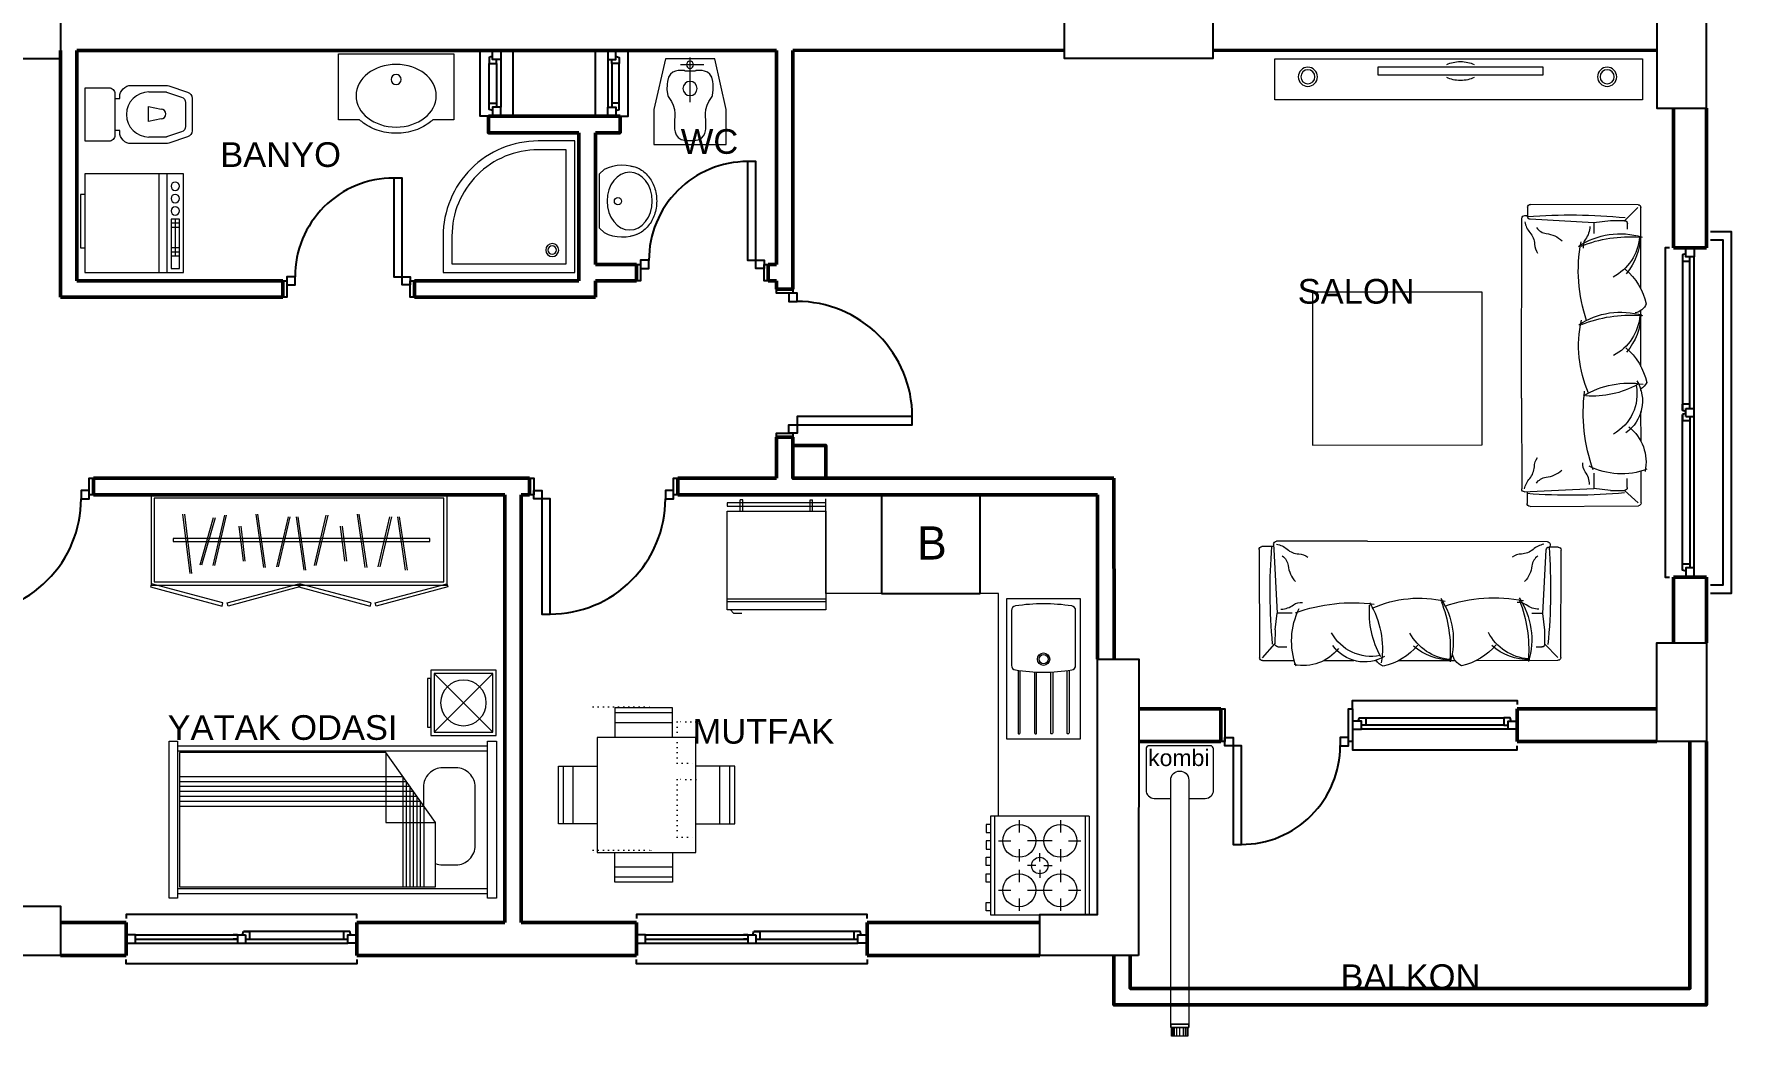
# Model space of a CAD drawing. Header units: millimetres. Extents: x 26 to 3171, y 26 to 1426.
# Drawn here: x 2140 to 3171, y 117 to 726 of the extents above; entities that cross this region are included whole.
import ezdxf

# ---------------------------------------------------------------- set-up
doc = ezdxf.new("R2010")
doc.units = ezdxf.units.MM
doc.linetypes.add('ACAD_ISO07W100', pattern=[3, 0, -3])
doc.layers.add('14_ISLAK_MEKAN_TEFRİŞ', color=134, linetype='Continuous')
for name, color, linetype, lineweight in [('DUVAR40', 10, 'Continuous', 50), ('KAPI-PEN', 41, 'Continuous', 25), ('KOLON', 3, 'Continuous', 25), ('SIVA', 6, 'Continuous', 20), ('TEFRIS', 210, 'Continuous', 15), ('TEFRİŞ', 47, 'Continuous', 15), ('YAZI-KALIN', 133, 'Continuous', 25)]:
    doc.layers.add(name, color=color, linetype=linetype, lineweight=lineweight)
doc.layers.get('SIVA').off()
doc.styles.add('MÜKREMİN', font='Arial')
doc.styles.get("Standard").update_dxf_attribs({"font": 'EtrFont'})

# ---------------------------------------------------------------- blocks, each defined once
blk = doc.blocks.new('a61')
at = {"layer": 'DUVAR40'}
for p, q in [((2085.685721, 446.040648), (2085.685721, 456.040648)), ((2175.685721, 446.040648), (2175.685721, 456.040648))]:
    blk.add_line(p, q, dxfattribs=at)
at = {"layer": 'KAPI-PEN', "flags": 128}
for points in [[(2088.185721, 446.040648), (2085.685721, 446.040648), (2085.685721, 456.040648), (2088.185721, 456.040648)], [(2175.685721, 446.040648), (2173.185721, 446.040648), (2173.185721, 456.040648), (2175.685721, 456.040648)], [(2168.185721, 443.540648), (2173.185721, 443.540648), (2173.185721, 448.540648), (2168.185721, 448.540648)]]:
    blk.add_lwpolyline(points, close=True, dxfattribs=at)
blk.add_lwpolyline([(2088.185721, 448.540648), (2093.185721, 448.540648), (2093.185095, 373.540662), (2098.185095, 373.540662), (2098.185721, 443.540648), (2093.185721, 443.540648), (2088.185721, 443.540648), (2088.185721, 448.540648)], dxfattribs=at)
at = {"layer": 'KAPI-PEN'}
blk.add_arc((2098.185336, 443.541046), 70.000554, 269.964422, 0.035054, dxfattribs=at)
blk = doc.blocks.new('a62')
at = {"layer": 'KAPI-PEN'}
for p, q in [((2263.185721, 178.540648), (2260.685721, 178.540648)), ((2263.185721, 176.040648), (2260.685721, 176.040648)), ((2263.185721, 178.540648), (2263.185721, 173.540648)), ((2263.185721, 178.540648), (2268.185721, 178.540648)), ((2266.211839, 178.540648), (2266.882243, 180.540648)), ((2266.882243, 180.540648), (2270.685721, 180.540648)), ((2268.185721, 178.540648), (2268.185721, 173.540648)), ((2268.185721, 176.040648), (2270.685721, 176.040648)), ((2270.685721, 176.040648), (2270.685721, 180.540648)), ((2263.185721, 173.540648), (2268.185721, 173.540648))]:
    blk.add_line(p, q, dxfattribs=at)
at = {"layer": 'KAPI-PEN', "flags": 128}
for points in [[(2335.685721, 188.540648), (2335.685721, 191.040648), (2195.685721, 191.040648), (2195.685721, 188.540648)], [(2195.685721, 178.540648), (2195.685721, 173.540648), (2201.185721, 173.540648), (2201.185721, 178.540648), (2195.685721, 178.540648)], [(2201.185721, 178.540648), (2263.185721, 178.540648)], [(2201.185721, 176.040648), (2263.185721, 176.040648)], [(2327.685721, 180.540648), (2266.882243, 180.540648)], [(2268.185721, 176.040648), (2327.685721, 176.040648)], [(2332.159603, 178.540648), (2331.489199, 180.540648), (2327.685721, 180.540648), (2327.685721, 176.040648), (2330.185721, 176.040648)], [(2335.685721, 178.540648), (2335.685721, 173.540648), (2330.185721, 173.540648), (2330.185721, 178.540648), (2335.685721, 178.540648)], [(2201.185721, 173.540648), (2330.185721, 173.540648)], [(2335.685721, 163.540648), (2335.685721, 161.040648), (2195.685721, 161.040648), (2195.685721, 163.540648)]]:
    blk.add_lwpolyline(points, dxfattribs=at)
blk = doc.blocks.new('a63')
at = {"layer": 'DUVAR40'}
for p, q in [((2290.685721, 566.040648), (2290.685721, 576.040648)), ((2370.685721, 566.040648), (2370.685721, 576.040648))]:
    blk.add_line(p, q, dxfattribs=at)
at = {"layer": 'KAPI-PEN', "flags": 128}
blk.add_lwpolyline([(2368.185767, 573.540602), (2363.185767, 573.540602), (2363.186394, 638.540589), (2358.186394, 638.540589), (2358.185767, 578.540602), (2363.185767, 578.540602), (2368.185767, 578.540602), (2368.185767, 573.540602)], dxfattribs=at)
for points in [[(2298.185767, 578.540602), (2293.185767, 578.540602), (2293.185767, 573.540602), (2298.185767, 573.540602)], [(2290.685767, 576.040602), (2293.185767, 576.040602), (2293.185767, 566.040602), (2290.685767, 566.040602)], [(2368.185767, 576.040602), (2370.685767, 576.040602), (2370.685767, 566.040602), (2368.185767, 566.040602)]]:
    blk.add_lwpolyline(points, close=True, dxfattribs=at)
at = {"layer": 'KAPI-PEN'}
blk.add_arc((2358.186152, 578.540204), 60.000554, 89.964422, 180.035054, dxfattribs=at)
blk = doc.blocks.new('a64')
at = {"layer": 'KAPI-PEN', "flags": 128}
for points in [[(2415.685721, 676.040648), (2410.685721, 676.040648), (2410.685721, 716.040648), (2413.185721, 716.040648)], [(2418.185721, 712.51453), (2416.185721, 711.844126), (2416.185721, 708.040648), (2420.685721, 708.040648), (2420.685721, 710.540648)], [(2418.185721, 716.040648), (2423.185721, 716.040648), (2423.185721, 710.540648), (2418.185721, 710.540648), (2418.185721, 716.040648)], [(2425.685721, 676.040648), (2430.685721, 676.040648), (2430.685721, 716.040648), (2428.185721, 716.040648)], [(2416.185721, 684.040648), (2416.185721, 708.040648)], [(2420.685721, 708.040648), (2420.685721, 684.040648)], [(2423.185721, 710.540648), (2423.185721, 681.540648)], [(2418.185721, 679.566766), (2416.185721, 680.23717), (2416.185721, 684.040648), (2420.685721, 684.040648), (2420.685721, 681.540648)], [(2418.185721, 676.040648), (2423.185721, 676.040648), (2423.185721, 681.540648), (2418.185721, 681.540648), (2418.185721, 676.040648)]]:
    blk.add_lwpolyline(points, dxfattribs=at)
blk = doc.blocks.new('a65')
at = {"layer": 'KAPI-PEN', "flags": 128}
for points in [[(2485.685721, 676.040648), (2480.685721, 676.040648), (2480.685721, 716.040648), (2483.185721, 716.040648)], [(2493.185721, 716.040648), (2488.185721, 716.040648), (2488.185721, 710.540648), (2493.185721, 710.540648), (2493.185721, 716.040648)], [(2493.185721, 712.51453), (2495.185721, 711.844126), (2495.185721, 708.040648), (2490.685721, 708.040648), (2490.685721, 710.540648)], [(2495.685721, 676.040648), (2500.685721, 676.040648), (2500.685721, 716.040648), (2498.185721, 716.040648)], [(2488.185721, 710.540648), (2488.185721, 681.540648)], [(2490.685721, 708.040648), (2490.685721, 684.040648)], [(2495.185721, 684.040648), (2495.185721, 708.040648)], [(2493.185721, 676.040648), (2488.185721, 676.040648), (2488.185721, 681.540648), (2493.185721, 681.540648), (2493.185721, 676.040648)], [(2493.185721, 679.566766), (2495.185721, 680.23717), (2495.185721, 684.040648), (2490.685721, 684.040648), (2490.685721, 681.540648)]]:
    blk.add_lwpolyline(points, dxfattribs=at)
blk = doc.blocks.new('a66')
at = {"layer": 'DUVAR40'}
for p, q in [((2505.685721, 576.040648), (2505.685721, 586.040648)), ((2585.685721, 576.040648), (2585.685721, 586.040648))]:
    blk.add_line(p, q, dxfattribs=at)
at = {"layer": 'KAPI-PEN', "flags": 128}
blk.add_lwpolyline([(2583.185767, 583.540602), (2578.185767, 583.540602), (2578.186394, 648.540589), (2573.186394, 648.540589), (2573.185767, 588.540602), (2578.185767, 588.540602), (2583.185767, 588.540602), (2583.185767, 583.540602)], dxfattribs=at)
for points in [[(2513.185767, 588.540602), (2508.185767, 588.540602), (2508.185767, 583.540602), (2513.185767, 583.540602)], [(2505.685767, 586.040602), (2508.185767, 586.040602), (2508.185767, 576.040602), (2505.685767, 576.040602)], [(2583.185767, 586.040602), (2585.685767, 586.040602), (2585.685767, 576.040602), (2583.185767, 576.040602)]]:
    blk.add_lwpolyline(points, close=True, dxfattribs=at)
at = {"layer": 'KAPI-PEN'}
blk.add_arc((2573.186152, 588.540204), 60.000554, 89.964422, 180.035054, dxfattribs=at)
blk = doc.blocks.new('a67')
at = {"layer": 'DUVAR40'}
for p, q in [((2440.685721, 446.040648), (2440.685721, 456.040648)), ((2530.685721, 446.040648), (2530.685721, 456.040648))]:
    blk.add_line(p, q, dxfattribs=at)
at = {"layer": 'KAPI-PEN', "flags": 128}
for points in [[(2443.185721, 446.040648), (2440.685721, 446.040648), (2440.685721, 456.040648), (2443.185721, 456.040648)], [(2530.685721, 446.040648), (2528.185721, 446.040648), (2528.185721, 456.040648), (2530.685721, 456.040648)], [(2523.185721, 443.540648), (2528.185721, 443.540648), (2528.185721, 448.540648), (2523.185721, 448.540648)]]:
    blk.add_lwpolyline(points, close=True, dxfattribs=at)
blk.add_lwpolyline([(2443.185721, 448.540648), (2448.185721, 448.540648), (2448.185095, 373.540662), (2453.185095, 373.540662), (2453.185721, 443.540648), (2448.185721, 443.540648), (2443.185721, 443.540648), (2443.185721, 448.540648)], dxfattribs=at)
at = {"layer": 'KAPI-PEN'}
blk.add_arc((2453.185336, 443.541046), 70.000554, 269.964422, 0.035054, dxfattribs=at)
blk = doc.blocks.new('a68')
at = {"layer": 'DUVAR40'}
for p, q in [((2600.685721, 571.040648), (2590.685721, 571.040648)), ((2600.685721, 481.040648), (2590.685721, 481.040648))]:
    blk.add_line(p, q, dxfattribs=at)
at = {"layer": 'KAPI-PEN', "flags": 128}
for points in [[(2600.685721, 571.040648), (2600.685721, 568.540648), (2590.685721, 568.540648), (2590.685721, 571.040648)], [(2603.185721, 563.540648), (2603.185721, 568.540648), (2598.185721, 568.540648), (2598.185721, 563.540648)], [(2600.685721, 483.540648), (2600.685721, 481.040648), (2590.685721, 481.040648), (2590.685721, 483.540648)]]:
    blk.add_lwpolyline(points, close=True, dxfattribs=at)
blk.add_lwpolyline([(2598.185721, 483.540648), (2598.185721, 488.540648), (2673.185707, 488.540022), (2673.185707, 493.540022), (2603.185721, 493.540648), (2603.185721, 488.540648), (2603.185721, 483.540648), (2598.185721, 483.540648)], dxfattribs=at)
at = {"layer": 'KAPI-PEN'}
blk.add_arc((2603.185323, 493.540263), 70.000554, 359.964422, 90.035054, dxfattribs=at)
blk = doc.blocks.new('a70')
at = {"layer": 'DUVAR40'}
for p, q in [((2860.685721, 296.040648), (2860.685721, 316.040648)), ((3040.685721, 296.040648), (3040.685721, 316.040648))]:
    blk.add_line(p, q, dxfattribs=at)
at = {"layer": 'KAPI-PEN', "flags": 128}
for points in [[(2940.685721, 316.040648), (2940.685721, 321.040648), (3040.685721, 321.040648), (3040.685721, 318.540648)], [(2944.211839, 308.540648), (2944.882243, 310.540648), (2948.685721, 310.540648), (2948.685721, 306.040648), (2946.185721, 306.040648)], [(2948.685721, 310.540648), (3032.685721, 310.540648)], [(3037.159603, 308.540648), (3036.489199, 310.540648), (3032.685721, 310.540648), (3032.685721, 306.040648), (3035.185721, 306.040648)], [(2940.685721, 308.540648), (2940.685721, 303.540648), (2946.185721, 303.540648), (2946.185721, 308.540648), (2940.685721, 308.540648)], [(3035.185721, 303.540648), (2946.185721, 303.540648)], [(3032.685721, 306.040648), (2948.685721, 306.040648)], [(3040.685721, 308.540648), (3040.685721, 303.540648), (3035.185721, 303.540648), (3035.185721, 308.540648), (3040.685721, 308.540648)], [(2863.185721, 298.540648), (2868.185721, 298.540648), (2868.185095, 233.540662), (2873.185095, 233.540662), (2873.185721, 293.540648), (2868.185721, 293.540648), (2863.185721, 293.540648), (2863.185721, 298.540648)], [(2940.685721, 296.040648), (2940.685721, 291.040648), (3040.685721, 291.040648), (3040.685721, 293.540648)]]:
    blk.add_lwpolyline(points, dxfattribs=at)
for points in [[(2863.185721, 296.040648), (2860.685721, 296.040648), (2860.685721, 316.040648), (2863.185721, 316.040648)], [(2940.685721, 296.040648), (2938.185721, 296.040648), (2938.185721, 316.040648), (2940.685721, 316.040648)], [(2933.185721, 293.540648), (2938.185721, 293.540648), (2938.185721, 298.540648), (2933.185721, 298.540648)]]:
    blk.add_lwpolyline(points, close=True, dxfattribs=at)
at = {"layer": 'KAPI-PEN'}
blk.add_arc((2873.185336, 293.541046), 60.000554, 269.964422, 0.035054, dxfattribs=at)
blk = doc.blocks.new('a71')
at = {"layer": 'KAPI-PEN'}
for p, q in [((3141.185721, 497.23717), (3141.185721, 501.040648)), ((3145.685721, 501.040648), (3141.185721, 501.040648)), ((3143.185721, 496.566766), (3141.185721, 497.23717)), ((3143.185721, 495.51453), (3141.185721, 494.844126)), ((3143.185721, 498.540648), (3148.185721, 498.540648)), ((3143.185721, 493.540648), (3143.185721, 498.540648)), ((3145.685721, 498.540648), (3145.685721, 501.040648)), ((3148.185721, 493.540648), (3148.185721, 498.540648)), ((3141.185721, 494.844126), (3141.185721, 491.040648)), ((3145.685721, 491.040648), (3141.185721, 491.040648)), ((3143.185721, 493.540648), (3148.185721, 493.540648))]:
    blk.add_line(p, q, dxfattribs=at)
at = {"layer": 'KAPI-PEN', "flags": 128}
for points in [[(3158.185721, 606.040648), (3170.685721, 606.040648), (3170.685721, 386.040648), (3158.185721, 386.040648)], [(3158.185721, 601.040648), (3165.685721, 601.040648), (3165.685721, 391.040648), (3158.185721, 391.040648)], [(3133.185721, 596.040648), (3130.685721, 596.040648), (3130.685721, 396.040648), (3133.185721, 396.040648)], [(3143.185721, 592.51453), (3141.185721, 591.844126), (3141.185721, 588.040648), (3145.685721, 588.040648), (3145.685721, 590.540648)], [(3141.185721, 588.040648), (3141.185721, 497.23717)], [(3143.185721, 596.040648), (3148.185721, 596.040648), (3148.185721, 590.540648), (3143.185721, 590.540648), (3143.185721, 596.040648)], [(3145.685721, 498.540648), (3145.685721, 588.040648)], [(3148.185721, 401.540648), (3148.185721, 590.540648)], [(3141.185721, 404.040648), (3141.185721, 494.844126)], [(3145.685721, 493.540648), (3145.685721, 404.040648)], [(3143.185721, 399.566766), (3141.185721, 400.23717), (3141.185721, 404.040648), (3145.685721, 404.040648), (3145.685721, 401.540648)], [(3143.185721, 396.040648), (3148.185721, 396.040648), (3148.185721, 401.540648), (3143.185721, 401.540648), (3143.185721, 396.040648)]]:
    blk.add_lwpolyline(points, dxfattribs=at)
blk = doc.blocks.new('bb1')
at = {"layer": '14_ISLAK_MEKAN_TEFRİŞ'}
for p, q in [((193.130847, -291.899922), (133.130847, -291.899922)), ((133.130847, -291.899922), (133.130847, -351.899922)), ((193.130847, -351.899922), (193.130847, -291.899922)), ((133.130847, -351.899922), (193.130847, -351.899922))]:
    blk.add_line(p, q, dxfattribs=at)
at = {"insert": (154.803552, -311.103592), "char_height": 20.16, "width": 8839.469653, "attachment_point": 1}
blk.add_mtext('B', dxfattribs=at)
blk = doc.blocks.new('a2sd2ad2a2d')
at = {"layer": 'TEFRİŞ'}
for p, q in [((148491.061824, 86621.452379), (148491.061824, 86661.085267)), ((148491.061824, 86661.085267), (148530.694713, 86661.085267)), ((148530.694713, 86661.085267), (148530.694713, 86621.452379)), ((148530.694713, 86626.40649), (148530.694713, 86656.131156)), ((148530.694713, 86621.452379), (148491.061824, 86621.452379))]:
    blk.add_line(p, q, dxfattribs=at)
at = {"layer": 'TEFRİŞ', "color": 8}
for p, q in [((148493.043469, 86623.434023), (148493.043469, 86659.103623)), ((148493.043469, 86659.103623), (148528.713068, 86623.434023)), ((148493.043469, 86623.434023), (148528.713068, 86659.103623)), ((148493.043469, 86659.103623), (148528.713068, 86659.103623)), ((148528.713068, 86659.103623), (148528.713068, 86623.434023)), ((148530.694713, 86656.131156), (148532.676357, 86656.131156)), ((148532.676357, 86656.131156), (148532.676357, 86626.40649)), ((148532.676357, 86626.40649), (148530.694713, 86626.40649)), ((148528.713068, 86623.434023), (148493.043469, 86623.434023))]:
    blk.add_line(p, q, dxfattribs=at)
blk.add_circle((148510.878269, 86641.268823), 13.871511, dxfattribs=at)
blk = doc.blocks.new('fd')
at = {"layer": 'TEFRİŞ'}
for p, q in [((10769.676078, 343.408643), (10865.276078, 343.408643)), ((10769.676078, 337.908643), (10769.676078, 343.408643)), ((10865.276078, 343.408643), (10865.276078, 337.908643)), ((10865.276078, 337.908643), (10769.676078, 337.908643)), ((10772.676078, 149.408643), (10772.676078, 337.908643)), ((10775.676078, 149.408643), (10775.676078, 337.908643)), ((10833.176078, 330.408643), (10797.676078, 330.408643)), ((10859.276078, 149.408643), (10859.276078, 337.908643)), ((10862.276078, 149.408643), (10862.276078, 337.908643)), ((10785.926078, 318.658643), (10785.926078, 310.658643)), ((10844.926078, 310.658643), (10844.926078, 318.658643)), ((10819.176078, 306.158643), (10776.676078, 276.158643)), ((10809.176078, 150.708643), (10809.176078, 299.099843)), ((10809.176078, 299.099843), (10858.276078, 299.099843)), ((10858.276078, 306.158643), (10819.176078, 306.158643)), ((10819.176078, 276.158643), (10819.176078, 306.158643)), ((10858.276078, 150.708643), (10858.276078, 306.158643)), ((10797.176078, 150.708643), (10797.176078, 290.629243)), ((10797.176078, 290.629243), (10858.276078, 290.629243)), ((10797.676078, 298.908643), (10808.905278, 298.908643)), ((10800.176078, 150.708643), (10800.176078, 292.746843)), ((10800.176078, 292.746843), (10858.276078, 292.746843)), ((10803.176078, 150.708643), (10803.176078, 294.864543)), ((10803.176078, 294.864543), (10858.276078, 294.864543)), ((10806.176078, 150.708643), (10806.176078, 296.982143)), ((10806.176078, 296.982143), (10858.276078, 296.982143)), ((10791.176078, 150.708643), (10791.176078, 286.393943)), ((10791.176078, 286.393943), (10858.276078, 286.393943)), ((10794.176078, 150.708643), (10794.176078, 288.511543)), ((10794.176078, 288.511543), (10858.276078, 288.511543)), ((10776.676078, 276.158643), (10776.676078, 150.708643)), ((10776.676078, 276.158643), (10819.176078, 276.158643)), ((10769.676078, 149.408643), (10865.276078, 149.408643)), ((10769.676078, 144.408643), (10769.676078, 149.408643)), ((10865.276078, 144.408643), (10769.676078, 144.408643)), ((10776.676078, 150.708643), (10858.276078, 150.708643)), ((10865.276078, 149.408643), (10865.276078, 144.408643))]:
    blk.add_line(p, q, dxfattribs=at)
for centre, start, end in [((10797.676078, 318.658643), 89.999957, 180.000043), ((10833.176078, 318.658643), 0, 90.000043), ((10797.676078, 310.658643), 179.999957, 270.000043), ((10833.176078, 310.658743), 337.481124, 359.999418)]:
    blk.add_arc(centre, 11.75, start, end, dxfattribs=at)
blk = doc.blocks.new('bfbf', base_point=(2221.6857, 200.7893))
at = {"layer": 'TEFRİŞ', "xscale": -1}
blk.add_blockref('a2sd2ad2a2d', (150911.423351, -86321.681852), dxfattribs=at)
at = {"layer": 'TEFRİŞ', "xscale": -1, "yscale": -1, "zscale": -1, "rotation": 90}
blk.add_blockref('fd', (2077.277078, 11066.065347), dxfattribs=at)
blk = doc.blocks.new('A$C228A76E9')
at = {"layer": 'TEFRIS'}
for p, q in [((85, 92.5), (25, 92.5)), ((27.5, 32.5), (27.5, 92.5)), ((42.5, 82.5), (42.5, 90)), ((67.5, 82.5), (67.5, 90)), ((82.5, 32.5), (82.5, 92.5)), ((85, 32.5), (85, 92.5)), ((85, 90), (87.5, 90)), ((87.5, 85), (85, 85)), ((87.5, 90), (87.5, 85)), ((37.5, 77.5), (30, 77.5)), ((42.5, 65), (42.5, 72.5)), ((62.5, 77.5), (47.5, 77.5)), ((67.5, 65), (67.5, 72.5)), ((80, 77.5), (72.5, 77.5)), ((85, 72.5), (87.5, 72.5)), ((87.5, 72.5), (87.5, 67.5)), ((52.5, 62.5), (47.5, 62.5)), ((55, 65), (55, 70)), ((57.5, 62.5), (62.5, 62.5)), ((87.5, 67.5), (85, 67.5)), ((85, 62.5), (87.5, 62.5)), ((87.5, 62.5), (87.5, 57.5)), ((42.5, 52.5), (42.5, 60)), ((55, 60), (55, 55)), ((67.5, 52.5), (67.5, 60)), ((87.5, 57.5), (85, 57.5)), ((87.5, 52.5), (85, 52.5)), ((87.5, 47.5), (87.5, 52.5)), ((37.5, 47.5), (30, 47.5)), ((42.5, 35), (42.5, 42.5)), ((47.5, 47.5), (62.5, 47.5)), ((67.5, 35), (67.5, 42.5)), ((80, 47.5), (72.5, 47.5)), ((85, 47.5), (87.5, 47.5)), ((87.5, 42.5), (85, 42.5)), ((87.5, 37.5), (87.5, 42.5)), ((25, 32.5), (85, 32.5)), ((85, 37.5), (87.5, 37.5))]:
    blk.add_line(p, q, dxfattribs=at)
at = {"layer": 'TEFRIS', "flags": 128}
blk.add_lwpolyline([(25, 32.5), (25, 92.5)], dxfattribs=at)
at = {"layer": 'TEFRIS'}
for centre, radius in [((42.5, 77.5), 10), ((67.5, 77.5), 10), ((55, 62.5), 5), ((42.5, 47.5), 10), ((67.5, 47.5), 10)]:
    blk.add_circle(centre, radius, dxfattribs=at)
blk = doc.blocks.new('A$C202F2745')
at = {"layer": 'TEFRIS', "flags": 128}
for points in [[(235, 285), (175, 285), (175, 283), (235, 283)], [(235, 280), (235, 220), (175, 220), (175, 280)]]:
    blk.add_lwpolyline(points, close=True, dxfattribs=at)
for points in [[(184.5, 280), (184.5, 287), (183, 287)], [(183, 280), (183, 287)], [(225.5, 280), (225.5, 287), (227, 287)], [(227, 280), (227, 287)], [(235, 226.5), (175, 226.5)], [(235, 225), (175, 225)], [(177, 220), (179, 218), (184, 218)]]:
    blk.add_lwpolyline(points, dxfattribs=at)
blk = doc.blocks.new('A$C701C3379')
at = {"layer": 'TEFRIS', "flags": 128}
blk.add_lwpolyline([(45.000012, -0.000011), (45.000012, 84.999989), (0.000012, 84.999989), (0.000012, -0.000011)], close=True, dxfattribs=at)
for points in [[(7.000012, 43.449385), (7.000012, 81.477606, -1), (8.250012, 81.477606), (8.250012, 43.618376)], [(16.916472, 44.315734), (16.916472, 81.477606, -1), (18.166472, 81.477606), (18.166472, 44.387624)], [(27.973538, 44.502551), (27.973538, 81.477606, 1), (26.723538, 81.477606), (26.723538, 44.52648)], [(38.000012, 43.449385), (38.000012, 81.477606, 1), (36.750012, 81.477606), (36.750012, 43.618376)]]:
    blk.add_lwpolyline(points, format="xyb", dxfattribs=at)
blk.add_lwpolyline([(42.000012, 40.410458, 0.369612), (39.601645, 43.211663, 0.077475), (5.398379, 43.211663, 0.369612), (3.000012, 40.410458), (3.000012, 7.126143, 0.369612), (5.398379, 4.324938, 0.077475), (39.601645, 4.324938, 0.369612), (42.000012, 7.126143)], format="xyb", close=True, dxfattribs=at)
at = {"layer": 'TEFRIS'}
for radius in [3.75, 2.75]:
    blk.add_circle((22.500012, 36.649621), radius, dxfattribs=at)
blk = doc.blocks.new('A$C29FC0FD9')
at = {"layer": 'TEFRIS'}
for p, q in [((30.135047, 24.404178), (0.000011, 24.404178)), ((4.857573, 15.111456), (4.857573, 30.804678))]:
    blk.add_line(p, q, dxfattribs=at)
at = {"layer": 'TEFRIS', "flags": 128}
for points in [[(58.575229, 0.000001), (35.152233, 0.000001), (0.740753, 7.691182), (0.740753, 41.049602), (35.154629, 48.792393), (58.575229, 48.800552)], [(8.736092, 16.206121), (8.672858, 17.407439), (8.68963, 17.870703), (8.68963, 20.509115), (9.174942, 20.744696), (9.174942, 27.915013), (8.68963, 28.154027), (8.68963, 28.150692), (8.68963, 30.789104), (8.672858, 31.2524), (8.736092, 32.453685), (9.049704, 34.110204), (9.784036, 35.939071), (11.109458, 37.657529), (13.196312, 38.982725), (16.21497, 39.63187), (17.951269, 39.815712), (21.786142, 39.964456), (25.658476, 39.473801), (26.171407, 39.110812), (27.569648, 38.20355), (29.642417, 37.024605), (32.178936, 35.846535), (34.968423, 34.941896), (37.800066, 34.583343), (39.230879, 34.717549), (42.626902, 34.904629), (46.643448, 34.821061), (47.135883, 34.849554), (48.412836, 34.813971), (50.173709, 34.532833), (52.117874, 33.824534), (53.944733, 32.507594), (55.353723, 30.400407), (56.044247, 27.321493), (56.044247, 21.675497), (55.485987, 18.821124), (54.348615, 16.751592), (52.833555, 15.342343), (51.142262, 14.468722), (49.476192, 14.006139), (48.036734, 13.830003), (47.025345, 13.815724), (46.643448, 13.838648), (42.626902, 13.755081), (39.230879, 13.942128), (37.800066, 14.076367), (34.968423, 13.717814), (32.178936, 12.813207), (29.642417, 11.635169), (27.569648, 10.456256), (26.171407, 9.549027), (25.658476, 9.186038), (21.786142, 8.695351), (17.951269, 8.844095), (16.21497, 9.027969), (13.196312, 9.677082), (11.109458, 11.002245), (9.784036, 12.720703), (9.049704, 14.549602)]]:
    blk.add_lwpolyline(points, close=True, dxfattribs=at)
at = {"layer": 'TEFRIS'}
for centre, radius in [((4.857573, 24.404178), 2.4), ((20.857573, 24.404178), 4.8)]:
    blk.add_circle(centre, radius, dxfattribs=at)
blk = doc.blocks.new('ELLIPSE')
blk.add_circle((0.5, 0.5), 0.5)
blk = doc.blocks.new('A$C5F0705B0')
at = {"layer": 'TEFRIS'}
for p, q in [((7.37281, 0.000006), (3.56281, 3.810006)), ((53.09281, 0.000006), (7.37281, 0.000006)), ((53.09281, 0.000006), (56.90281, 3.810006))]:
    blk.add_line(p, q, dxfattribs=at)
at = {"layer": 'TEFRIS', "flags": 128}
blk.add_lwpolyline([(0.694443, 26.318479, -0.09025), (2.725332, 33.101354, -0.104607), (9.260129, 41.192493, -0.089719), (18.623785, 46.356549, -0.081438), (30.23281, 48.260006, -0.081438), (41.841836, 46.356549, -0.089719), (51.205492, 41.192493, -0.104607), (57.740288, 33.101354, -0.09025), (59.771178, 26.318479, -0.11828)], format="xyb", dxfattribs=at)
at = {"layer": 'TEFRIS'}
blk.add_circle((30.297042, 15.557807), 3.048, dxfattribs=at)
for centre, start, end in [((35.557721, 19.32428), 156.240754, 205.868662), ((24.9079, 19.32428), 334.131338, 23.759246)]:
    blk.add_arc(centre, 35.557939, start, end, dxfattribs=at)
at = {"layer": 'TEFRIS', "xscale": 38.1, "yscale": -48.768, "zscale": -38.1, "rotation": 90}
blk.add_blockref('ELLIPSE', (5.882562, 6.413807), dxfattribs=at)
blk = doc.blocks.new('A$C59915F7F')
at = {"layer": 'TEFRIS', "flags": 128}
for points in [[(7.999986, 17.999987), (7.999986, 20.999987), (6.999986, 20.999987, -0.414214), (-0.000014, 27.999987), (-0.000014, 49.188599, -0.080612), (0.256569, 50.769737), (4.08829, 62.264898, -0.322823), (7.883023, 64.999987), (27.516949, 64.999987, -0.322823), (31.311682, 62.264898), (35.143402, 50.769737, -0.080612), (35.399986, 49.188599), (35.399986, 27.999987, -0.414214), (28.399986, 20.999987), (27.399986, 20.999987), (27.399986, 17.999987)], [(3.999986, 38.779987), (3.999986, 49.188599, -0.080612), (4.051303, 49.504826), (7.085288, 58.606784, -0.322823), (10.40568, 60.999987), (24.994292, 60.999987, -0.322823), (28.314683, 58.606784), (31.348669, 49.504826, -0.080612), (31.399986, 49.188599), (31.399986, 38.779987, -0.414214)]]:
    blk.add_lwpolyline(points, format="xyb", dxfattribs=at)
for points in [[(20.343605, 46.072199), (21.843605, 38.572199), (12.843605, 38.572199), (14.343605, 46.072199)], [(11.999986, 17.999987), (11.999986, 18.128575)], [(23.399986, 18.128575), (23.399986, 17.999987)]]:
    blk.add_lwpolyline(points, dxfattribs=at)
blk.add_lwpolyline([(4.999986, 17.999987), (30.399986, 17.999987, -0.414214), (33.899986, 14.499987), (33.899986, -0.000013), (1.499986, -0.000013), (1.499986, 14.499987, -0.414214)], format="xyb", close=True, dxfattribs=at)
at = {"layer": 'TEFRIS'}
for centre, radius, start, end in [((17.343605, 46.072199), 3, 0, 180), ((17.699986, 38.779987), 13.7, 180, 0)]:
    blk.add_arc(centre, radius, start, end, dxfattribs=at)
blk = doc.blocks.new('A$C20ED2349')
at = {"layer": 'SIVA', "xscale": -1, "rotation": 180}
blk.add_blockref('A$C59915F7F', (-0.000053, 64.999932), dxfattribs=at)
blk = doc.blocks.new('A$C0E070D51')
at = {"layer": 'TEFRIS'}
for p, q in [((0, 70), (-40, 70)), ((-40, 70), (-40, 57.335089)), ((0, 70), (0, 70)), ((0, 0), (0, 70)), ((-40, 12.664911), (-40, 0)), ((-40, 0), (0, 0))]:
    blk.add_line(p, q, dxfattribs=at)
at = {"layer": 'TEFRIS', "flags": 128}
blk.add_lwpolyline([(-40, 57.335089, 0.018019), (-41.192487, 55.972682, 0.089719), (-46.356543, 46.609025, 0.081438), (-48.26, 35, 0.081438), (-46.356543, 23.390975, 0.089719), (-41.192487, 14.027318, 0.018019), (-40, 12.664911, 0.018019)], format="xyb", dxfattribs=at)
at = {"layer": 'TEFRIS'}
blk.add_circle((-15.557801, 34.935768), 3.048, dxfattribs=at)
at = {"layer": 'TEFRIS', "xscale": -38.1, "yscale": -48.768, "zscale": -38.1}
blk.add_blockref('ELLIPSE', (-6.413801, 59.350248), dxfattribs=at)
blk = doc.blocks.new('A$C2ECF3F54')
at = {"layer": 'TEFRIS', "flags": 128}
for points in [[(12.500012, 60.000014), (12.500012, 62.500014), (45.000012, 62.500014), (45.000012, 60.000014)], [(0.000012, 0.000014), (0.000012, 60.000014), (60.000012, 60.000014), (60.000012, 0.000014), (0.000012, 0.000014)], [(0.000012, 15.000014), (60.000012, 15.000014)], [(0.000012, 10.000014), (60.000012, 10.000014)], [(27.500012, 5.000014), (50.000012, 5.000014)], [(30.000012, 2.500014), (30.000012, 7.500014)], [(32.500012, 2.500014), (32.500012, 7.500014)], [(45.000012, 2.500014), (45.000012, 7.500014)], [(47.500012, 2.500014), (47.500012, 7.500014)], [(50.000012, 2.500014), (50.000012, 7.500014)]]:
    blk.add_lwpolyline(points, dxfattribs=at)
blk.add_lwpolyline([(27.500012, 2.500014), (27.500012, 7.500014), (57.500012, 7.500014), (57.500012, 2.500014)], close=True, dxfattribs=at)
at = {"layer": 'TEFRIS'}
for centre in [(7.500012, 5.000014), (15.000012, 5.000014), (22.500012, 5.000014)]:
    blk.add_circle(centre, 2.5, dxfattribs=at)
blk = doc.blocks.new('A$C2FF76392')
at = {"layer": 'TEFRIS', "flags": 128}
for points in [[(65, 89.999986), (90, 89.999986), (90, -0.000014), (0, -0.000014), (0, 24.999986, -0.414214)], [(65, 83.999986), (84, 83.999986), (84, 5.999986), (6, 5.999986), (6, 24.999986, -0.414214)]]:
    blk.add_lwpolyline(points, format="xyb", close=True, dxfattribs=at)
at = {"layer": 'TEFRIS'}
for radius in [4.4625, 2.8875]:
    blk.add_circle((74.55, 15.449986), radius, dxfattribs=at)
blk = doc.blocks.new('SOFA')
at = {"layer": 'TEFRİŞ'}
for p, q in [((-1073.905729, 0.172189), (-847.483646, -0.500912)), ((-1099.346613, -788.879576), (-1093.890353, -18.892063)), ((-1073.912255, -19.82781), (-985.058128, -118.110695)), ((-1073.912255, -19.82781), (-985.058128, -118.110695)), ((-985.09076, -218.11069), (-985.058128, -118.110695)), ((-985.09076, -218.11069), (-985.058128, -118.110695)), ((-965.051603, -98.117222), (-900.405877, -98.142677)), ((-636.742962, -1.127396), (-423.442243, -1.76149)), ((-273.302668, -2.207821), (-264.487916, -2.234025)), ((-104.293145, -2.710248), (294.566652, -3.895967)), ((447.832728, -4.351592), (1026.173405, -6.070866)), ((871.947894, -100.559788), (912.504228, -100.575757)), ((932.353689, -120.581717), (932.321057, -220.581712)), ((932.353689, -120.581717), (932.321057, -220.581712)), ((1026.166879, -26.070865), (932.353689, -120.581717)), ((1026.166879, -26.070865), (932.353689, -120.581717)), ((1046.145583, -25.148156), (1046.161899, -789.701084)), ((-985.09076, -218.11069), (-970.697773, -336.092514)), ((-985.09076, -218.11069), (-970.697773, -336.092514)), ((932.321057, -220.581712), (917.851074, -338.554118)), ((932.321057, -220.581712), (917.851074, -338.554118)), ((-994.238699, -789.036963), (-970.697773, -336.092514)), ((-994.238699, -789.036963), (-970.697773, -336.092514)), ((-862.733513, -336.135249), (-970.697773, -336.092514)), ((917.851306, -338.559133), (840.7519, -338.528615)), ((917.851074, -338.554118), (941.096388, -791.513834)), ((917.851074, -338.554118), (941.096388, -791.513834)), ((-995.213216, -809.842786), (-1079.375042, -809.815323)), ((-996.025171, -827.177926), (-994.238699, -789.036963)), ((1026.176668, -810.623791), (961.068566, -810.591124)), ((967.866846, -829.664115), (966.986104, -810.594093)), ((-330.36948, -850.100202), (-976.0536, -848.113672)), ((-330.36948, -850.100202), (947.881615, -850.586823))]:
    blk.add_line(p, q, dxfattribs=at)
at = {"layer": 'TEFRİŞ', "flags": 128}
for points in [[(269.104701, -4.599257, 0.178918), (-1.602101, -104.999389, 0.229727)], [(826.38644, -8.916708, 0.178918), (555.679638, -109.316841, 0.229727)], [(-942.91544, -365.854538, -0.157856), (-853.307029, -396.420515, 0.195258), (-789.299432, -413.187321)], [(-942.91544, -365.854538, -0.157856), (-853.307029, -396.420515, 0.195258), (-789.299432, -413.187321)], [(890.049323, -368.298003, 0.157856), (800.420983, -398.805492, -0.195258), (736.402457, -415.530522)], [(-934.668476, -744.249222, 0.215808), (-892.828428, -674.917295, -0.158378), (-841.070276, -562.660465)], [(-934.668476, -744.249222, 0.215808), (-892.828428, -674.917295, -0.158378), (-841.070276, -562.660465)], [(881.555408, -746.687224, -0.215808), (839.760616, -677.328006, 0.158378), (788.075739, -565.037421)], [(881.555408, -746.687224, -0.215808), (839.760616, -677.328006, 0.158378), (788.075739, -565.037421)], [(-976.047073, -828.113673, 0.13045), (-900.569702, -791.591462, -0.166434), (-818.024608, -758.596799, 0.138962), (-753.090401, -736.603521)], [(-976.047073, -828.113673, 0.13045), (-900.569702, -791.591462, -0.166434), (-818.024608, -758.596799, 0.138962), (-753.090401, -736.603521)], [(922.879263, -830.578663, -0.13045), (847.425744, -794.007201, 0.166434), (764.902201, -760.958673, -0.138962), (699.982361, -738.923022)], [(922.879263, -830.578663, -0.13045), (847.425744, -794.007201, 0.166434), (764.902201, -760.958673, -0.138962), (699.982361, -738.923022)]]:
    blk.add_lwpolyline(points, format="xyb", dxfattribs=at)
at = {"layer": 'TEFRİŞ'}
for centre, radius, start, end in [((-1073.912255, -19.82781), 20, 89.981303, 177.318303), ((-354.336321, -140.962139), 512.760802, 159.302573, 206.502635), ((-783.947282, -282.177382), 317.266775, 37.850413, 101.804928), ((-349.164786, -268.513822), 276.900609, 58.942237, 144.648334), ((-846.658653, -86.347618), 624.808445, 328.654191, 9.197687), ((-174.206531, -60.586666), 107.497717, 113.047228, 148.511018), ((-312.488097, -397.519935), 446.340484, 39.924341, 77.553699), ((-256.278756, -147.01303), 538.344323, 326.398399, 16.68449), ((383.075209, -64.904118), 107.497717, 113.047228, 169.192211), ((244.793642, -401.837386), 446.340484, 39.924341, 77.553699), ((301.002984, -151.330481), 538.344323, 326.398399, 16.68449), ((3116.813531, -502.010946), 4137.118504, 174.663646, 184.277561), ((-965.058129, -118.117221), 20, 89.981303, 179.981303), ((-965.058129, -118.117221), 20, 89.981303, 179.981303), ((-299.96817, -355.267894), 324.81109, 78.999931, 151.019083), ((344.53422, -346.499918), 659.451068, 151.045551, 184.149692), ((286.86575, -363.500873), 354.01311, 94.644769, 152.107947), ((-672.729784, -79.126485), 933.623473, 338.2519, 4.174931), ((844.14749, -367.818324), 354.01311, 94.644769, 152.107947), ((-115.448044, -83.443937), 933.623473, 338.2519, 4.174931), ((912.35369, -120.575191), 20, 359.981303, 89.981303), ((912.35369, -120.575191), 20, 359.981303, 89.981303), ((-3164.543789, -502.204981), 4137.122105, 355.725137, 5.339049), ((1026.166879, -26.070865), 20, 2.644304, 89.981303), ((-430.739726, 789.347817), 1201.256173, 250.083724, 277.190761), ((41.190081, 373.936237), 819.738407, 245.807544, 282.871455), ((575.929145, 626.685011), 1075.945717, 250.762563, 280.991924), ((-1079.368516, -789.815324), 20, 177.318303, 269.981303), ((-976.047073, -828.113673), 20, 177.318303, 269.981303), ((961.075092, -790.591125), 20, 182.644304, 269.981303), ((947.888142, -830.586824), 20, 269.981303, 2.644304), ((1026.183195, -790.623792), 20, 269.981303, 2.644304)]:
    blk.add_arc(centre, radius, start, end, dxfattribs=at)
blk = doc.blocks.new('e56wrer')
at = {"layer": 'TEFRİŞ', "flags": 128}
for points in [[(54848.74729, 6625.573991), (54849.124333, 6402.329276), (54874.124297, 6402.371499), (54873.747254, 6625.616214)], [(54858.853188, 6562.880542), (54853.853195, 6562.872097), (54854.022087, 6462.87224), (54859.02208, 6462.880684)]]:
    blk.add_lwpolyline(points, close=True, dxfattribs=at)
at = {"layer": 'TEFRİŞ'}
for centre, radius in [((54859.769227, 6605.573392), 5.810408), ((54859.769227, 6605.573392), 4.310408), ((54860.076318, 6423.746933), 5.810408), ((54860.076318, 6423.746933), 4.310408)]:
    blk.add_circle(centre, radius, dxfattribs=at)
for start_param, end_param in [(0.7720753499, 2.3695173037), (3.9136680035, 5.5111099572)]:
    blk.add_ellipse((54856.437638, 6512.876391), major_axis=(-0.019473, 11.529662), ratio=0.497426, start_param=start_param, end_param=end_param, dxfattribs=at)
blk = doc.blocks.new('6')
at = {"layer": 'TEFRİŞ', "color": 8}
for p, q in [((-1028.200401, 776.2351), (-1023.814533, 740.266025)), ((-1027.103829, 776.2351), (-1022.717961, 740.266025)), ((-1009.560778, 774.044164), (-1017.784227, 745.37852)), ((-1008.464206, 774.044164), (-1016.687655, 745.37852)), ((-1002.798864, 775.687482), (-1009.926162, 745.195748)), ((-1001.702292, 775.687482), (-1008.82959, 745.195748)), ((-983.793857, 776.417872), (-979.042605, 743.917741)), ((-982.697285, 776.417872), (-977.946033, 743.917741)), ((-964.057241, 774.774553), (-971.184539, 744.282819)), ((-962.960669, 774.774553), (-970.087967, 744.282819)), ((-959.30599, 774.774786), (-954.554738, 742.274655)), ((-958.209418, 774.774786), (-953.458166, 742.274655)), ((-941.154662, 775.687482), (-948.28196, 745.195748)), ((-940.058089, 775.687482), (-947.185387, 745.195748)), ((-922.149655, 776.417872), (-917.398403, 743.917741)), ((-921.053083, 776.417872), (-916.301831, 743.917741)), ((-902.413039, 774.774553), (-909.540337, 744.282819)), ((-901.316467, 774.774553), (-908.443765, 744.282819)), ((-897.661788, 774.774786), (-892.910536, 742.274655)), ((-896.565216, 774.774786), (-891.813964, 742.274655)), ((-994.027548, 768.931901), (-991.46902, 747.751996)), ((-992.930976, 768.931901), (-990.372448, 747.751996)), ((-932.383346, 768.931901), (-929.824818, 747.751996)), ((-931.286774, 768.931901), (-928.728246, 747.751996))]:
    blk.add_line(p, q, dxfattribs=at)
at = {"layer": 'TEFRİŞ', "flags": 128}
for points in [[(-1047.405969, 733.112219), (-867.405969, 733.112219), (-867.405969, 788.112219), (-1047.405969, 788.112219)], [(-1045.405969, 735.112219), (-869.405969, 735.112219), (-869.405969, 786.112219), (-1045.405969, 786.112219)]]:
    blk.add_lwpolyline(points, close=True, dxfattribs=at)
at = {"layer": 'TEFRİŞ', "color": 8, "flags": 128}
for points in [[(-1033.851516, 759.707439), (-878.083941, 759.707439), (-878.083941, 761.516999), (-1033.851516, 761.516999)], [(-1047.14715, 734.078145), (-1047.664788, 732.146293), (-1004.198126, 720.499436), (-1003.680488, 722.431287)], [(-957.664788, 734.078145), (-957.14715, 732.146293), (-1000.613812, 720.499436), (-1001.13145, 722.431287)], [(-957.14715, 734.078145), (-957.664788, 732.146293), (-914.198126, 720.499436), (-913.680488, 722.431287)], [(-867.664788, 734.078145), (-867.14715, 732.146293), (-910.613812, 720.499436), (-911.13145, 722.431287)]]:
    blk.add_lwpolyline(points, close=True, dxfattribs=at)
blk = doc.blocks.new('askdkaskdaksd')
at = {"layer": 'TEFRİŞ'}
for p, q in [((152538.317234, 87388.44758), (152503.317234, 87388.44758)), ((152503.317234, 87388.44758), (152503.317234, 87370.538816)), ((152538.317234, 87370.538816), (152538.317234, 87388.44758)), ((152538.317234, 87385.44758), (152503.317234, 87385.44758)), ((152538.317234, 87379.44758), (152503.317234, 87379.44758)), ((152492.680778, 87300.538816), (152492.680778, 87370.538816)), ((152492.680778, 87370.538816), (152552.680777, 87370.538816)), ((152552.680777, 87370.538816), (152552.680777, 87300.538815)), ((152492.680778, 87353.038816), (152469.114823, 87353.038816)), ((152469.114823, 87353.038816), (152469.114823, 87318.038816)), ((152472.114823, 87353.038816), (152472.114823, 87318.038816)), ((152478.114823, 87353.038816), (152478.114823, 87318.038816)), ((152552.680777, 87353.038816), (152576.246733, 87353.038816)), ((152567.246733, 87353.038816), (152567.246733, 87318.038816)), ((152573.246733, 87353.038816), (152573.246733, 87318.038816)), ((152576.246733, 87353.038816), (152576.246733, 87318.038816)), ((152469.114823, 87318.038816), (152492.680778, 87318.038816)), ((152576.246733, 87318.038816), (152552.680777, 87318.038816)), ((152552.680778, 87300.538815), (152492.680778, 87300.538816)), ((152503.317234, 87282.630051), (152503.317234, 87300.538815)), ((152538.317234, 87300.538815), (152538.317234, 87282.630051)), ((152538.317234, 87291.630051), (152503.317234, 87291.630051)), ((152538.317234, 87285.630051), (152503.317234, 87285.630051)), ((152538.317234, 87282.630051), (152503.317234, 87282.630051))]:
    blk.add_line(p, q, dxfattribs=at)
at = {"layer": 'TEFRİŞ', "linetype": 'ACAD_ISO07W100'}
for p, q in [((152490.180778, 87370.538816), (152490.180778, 87369.104771)), ((152490.180778, 87369.104771), (152525.180778, 87369.104771)), ((152525.180778, 87369.104771), (152525.180778, 87370.538816)), ((152541.246733, 87326.175773), (152541.246733, 87361.175773)), ((152541.246733, 87361.175773), (152552.680778, 87361.175773)), ((152552.680778, 87326.175773), (152541.246733, 87326.175773)), ((152541.246733, 87291.175773), (152541.246733, 87316.175773)), ((152541.246733, 87316.175773), (152552.680778, 87316.175773)), ((152552.680778, 87291.175773), (152541.246733, 87291.175773)), ((152490.180778, 87281.972861), (152525.180778, 87281.972861))]:
    blk.add_line(p, q, dxfattribs=at)

msp = doc.modelspace()

# ---------------------------------------------------------------- linework, layer by layer
at = {"layer": 'DUVAR40'}
for p, q in [((2155.685721, 566.040648), (2155.685721, 716.040648)), ((2155.685721, 716.040648), (2155.685791, 716.040648)), ((2165.685721, 576.040648), (2165.685721, 716.040648)), ((2425.685721, 716.040648), (2165.685721, 716.040648)), ((2590.685721, 716.040648), (2361.929071, 716.040648)), ((2590.685721, 586.040648), (2590.685721, 716.040648)), ((2765.785822, 716.140717), (2600.685721, 716.040648)), ((2600.685721, 571.040648), (2600.685721, 716.040648)), ((3125.685721, 716.040648), (2855.785855, 716.140717)), ((3135.685721, 596.040648), (3135.685721, 681.040648)), ((3155.685721, 681.040648), (3155.685721, 596.040648)), ((2470.685721, 576.040648), (2470.685721, 666.040648)), ((2480.685721, 586.040648), (2480.685721, 666.040648)), ((3135.685721, 596.040648), (3155.685721, 596.040648)), ((2505.685721, 586.040648), (2480.685721, 586.040648)), ((2590.685721, 586.040648), (2585.685721, 586.040648)), ((2290.685721, 576.040648), (2165.685721, 576.040648)), ((2470.685721, 576.040648), (2370.685721, 576.040648)), ((2480.685721, 566.040648), (2480.685721, 576.040648)), ((2505.685721, 576.040648), (2480.685721, 576.040648)), ((2590.685721, 576.040648), (2585.685721, 576.040648)), ((2590.685721, 571.040648), (2590.685721, 576.040648)), ((2290.685721, 566.040648), (2155.685721, 566.040648)), ((2480.685721, 566.040648), (2370.685721, 566.040648)), ((2590.685721, 456.040648), (2590.685721, 481.040648)), ((2600.685721, 456.040648), (2600.685721, 481.040648)), ((2440.685721, 456.040648), (2175.685721, 456.040648)), ((2590.685721, 456.040648), (2530.685721, 456.040648)), ((2795.685721, 456.040648), (2600.685721, 456.040648)), ((2795.785862, 346.140736), (2795.685721, 456.040648)), ((2425.685721, 446.040648), (2175.685721, 446.040648)), ((2425.685721, 186.040648), (2425.685721, 446.040648)), ((2435.685721, 186.040648), (2435.685721, 446.040648)), ((2440.685721, 446.040648), (2435.685721, 446.040648)), ((2785.685721, 446.040648), (2530.685721, 446.040648)), ((2785.785862, 346.140736), (2785.685721, 446.040648)), ((3135.685721, 356.040648), (3135.685721, 396.040648)), ((3135.685721, 396.040648), (3155.685721, 396.040648)), ((3155.685721, 356.040648), (3155.685721, 396.040648)), ((2860.685721, 316.040648), (2810.685721, 316.040648)), ((3125.685721, 316.040648), (3040.685721, 316.040648)), ((2860.685721, 296.040648), (2810.685721, 296.040648)), ((3125.685721, 296.040648), (3040.685721, 296.040648)), ((2195.685721, 186.040648), (2155.685721, 186.040648)), ((2195.685721, 186.040648), (2195.685721, 166.040648)), ((2425.685721, 186.040648), (2335.685721, 186.040648)), ((2335.685721, 186.040648), (2335.685721, 166.040648)), ((2505.713794, 186.040648), (2435.685721, 186.040648)), ((2505.713794, 186.040648), (2505.713794, 166.040648)), ((2750.685721, 186.040648), (2645.713794, 186.040648)), ((2645.713794, 186.040648), (2645.713794, 166.040648)), ((2195.685721, 166.040648), (2155.685721, 166.040648)), ((2505.713794, 166.040648), (2335.685721, 166.040648)), ((2750.685721, 166.040648), (2645.713794, 166.040648))]:
    msp.add_line(p, q, dxfattribs=at)
at = {"layer": 'DUVAR40', "flags": 128}
for points in [[(2495.685721, 676.040648), (2415.685721, 676.040648)], [(2415.685721, 676.040648), (2415.685721, 666.040648), (2470.685721, 666.040648)], [(2480.685721, 666.040648), (2495.685721, 666.040648), (2495.685721, 676.040648)], [(3155.685721, 296.040648), (3155.685721, 136.040648), (2795.685721, 136.040648), (2795.685721, 166.040648)], [(3155.685721, 296.040648), (3155.685721, 136.040648), (2795.685721, 136.040648), (2795.685721, 166.040648)], [(3145.685721, 296.040648), (3145.685721, 146.040648), (2805.685721, 146.040648), (2805.685721, 166.040648)]]:
    msp.add_lwpolyline(points, dxfattribs=at)
msp.add_lwpolyline([(2600.685721, 476.040648), (2620.685721, 476.040648), (2620.685721, 456.040648), (2600.685721, 456.040648)], close=True, dxfattribs=at)
at = {"layer": 'KAPI-PEN'}
for p, q in [((2573.213794, 178.540648), (2570.713794, 178.540648)), ((2573.213794, 176.040648), (2570.713794, 176.040648)), ((2573.213794, 178.540648), (2573.213794, 173.540648)), ((2573.213794, 178.540648), (2578.213794, 178.540648)), ((2576.239912, 178.540648), (2576.910316, 180.540648)), ((2576.910316, 180.540648), (2580.713794, 180.540648)), ((2578.213794, 178.540648), (2578.213794, 173.540648)), ((2578.213794, 176.040648), (2580.713794, 176.040648)), ((2580.713794, 176.040648), (2580.713794, 180.540648)), ((2573.213794, 173.540648), (2578.213794, 173.540648))]:
    msp.add_line(p, q, dxfattribs=at)
at = {"layer": 'KAPI-PEN', "flags": 128}
for points in [[(2645.713794, 188.540648), (2645.713794, 191.040648), (2505.713794, 191.040648), (2505.713794, 188.540648)], [(2505.713794, 178.540648), (2505.713794, 173.540648), (2511.213794, 173.540648), (2511.213794, 178.540648), (2505.713794, 178.540648)], [(2511.213794, 178.540648), (2573.213794, 178.540648)], [(2511.213794, 176.040648), (2573.213794, 176.040648)], [(2637.713794, 180.540648), (2576.910316, 180.540648)], [(2578.213794, 176.040648), (2637.713794, 176.040648)], [(2642.187676, 178.540648), (2641.517272, 180.540648), (2637.713794, 180.540648), (2637.713794, 176.040648), (2640.213794, 176.040648)], [(2645.713794, 178.540648), (2645.713794, 173.540648), (2640.213794, 173.540648), (2640.213794, 178.540648), (2645.713794, 178.540648)], [(2511.213794, 173.540648), (2640.213794, 173.540648)], [(2645.713794, 163.540648), (2645.713794, 161.040648), (2505.713794, 161.040648), (2505.713794, 163.540648)]]:
    msp.add_lwpolyline(points, dxfattribs=at)
at = {"layer": 'KOLON', "flags": 128}
for points in [[(3155.685721, 771.040648), (3125.685721, 771.040648), (3125.685721, 681.040648), (3155.685721, 681.040648)], [(2065.685721, 741.040648), (2155.685791, 741.040648), (2155.685791, 711.040648), (2065.685721, 711.040648)], [(2065.685721, 741.040648), (2155.685791, 741.040648), (2155.685791, 711.040648), (2065.685721, 711.040648)], [(2765.785822, 741.140717), (2855.785855, 741.140717), (2855.785855, 711.140717), (2765.785822, 711.140717)], [(3155.685721, 296.040648), (3125.685721, 296.040648), (3125.685721, 356.040648), (3155.685721, 356.040648)], [(3155.685721, 296.040648), (3125.685721, 296.040648), (3125.685721, 356.040648), (3155.685721, 356.040648)], [(2810.685721, 166.040648), (2750.685721, 166.040648), (2750.685721, 191.040648), (2785.685721, 191.040648), (2785.785862, 346.140736), (2810.785862, 346.140736)], [(2065.685721, 196.040648), (2155.685721, 196.040648), (2155.685721, 166.040648), (2065.685721, 166.040648)]]:
    msp.add_lwpolyline(points, close=True, dxfattribs=at)
at = {"layer": 'TEFRIS'}
for p, q in [((2830.227376, 124.357014), (2830.227376, 122.357014)), ((2841.227376, 124.357014), (2830.227376, 124.357014)), ((2841.227376, 122.357014), (2841.227376, 124.357014)), ((2830.227376, 122.357014), (2841.227376, 122.357014))]:
    msp.add_line(p, q, dxfattribs=at)
at = {"layer": 'TEFRIS', "color": 8}
for p, q in [((2830.927376, 122.357014), (2830.927376, 117.087369)), ((2831.427376, 122.357014), (2831.427376, 117.087369)), ((2832.427376, 122.357014), (2832.427376, 117.087369)), ((2833.727376, 122.357014), (2833.727376, 117.087369)), ((2835.727376, 117.087369), (2835.727376, 122.357014)), ((2837.727376, 122.357014), (2837.727376, 117.087369)), ((2839.027376, 122.357014), (2839.027376, 117.087369)), ((2840.027376, 122.357014), (2840.027376, 117.087369)), ((2840.527376, 122.357014), (2840.527376, 117.087369))]:
    msp.add_line(p, q, dxfattribs=at)
at = {"layer": 'TEFRIS', "flags": 128}
msp.add_lwpolyline([(2841.227376, 261.540995), (2851.227376, 261.540995, 0.414214), (2856.227376, 266.540995), (2856.227376, 291.540995, 0.414214), (2854.227376, 293.540995), (2817.227376, 293.540995, 0.414214), (2815.227376, 291.540995), (2815.227376, 266.540995, 0.414214), (2820.227376, 261.540995), (2830.227376, 261.540995)], format="xyb", dxfattribs=at)
msp.add_lwpolyline([(2830.227376, 272.664627, -1), (2841.227376, 272.664627), (2841.227376, 124.357014), (2830.227376, 124.357014)], format="xyb", close=True, dxfattribs=at)
msp.add_lwpolyline([(2830.227376, 124.357014), (2841.227376, 124.357014), (2841.227376, 122.357014), (2830.227376, 122.357014)], close=True, dxfattribs=at)
msp.add_lwpolyline([(2840.727376, 122.357014), (2840.727376, 117.087369), (2830.727376, 117.087369), (2830.727376, 122.357014)], dxfattribs=at)
at = {"layer": 'TEFRİŞ'}
for p, q in [((2620.685721, 386.040648), (2620.685721, 443.540648)), ((2725.685721, 386.040648), (2620.685721, 386.040648)), ((2725.685721, 251.040648), (2725.685721, 386.040648))]:
    msp.add_line(p, q, dxfattribs=at)
at = {"layer": 'TEFRİŞ', "flags": 128}
msp.add_lwpolyline([(2916.424785, 476.277486), (3019.437599, 476.284281), (3019.431473, 569.151915), (2916.418659, 569.145119)], close=True, dxfattribs=at)

# ---------------------------------------------------------------- block references
for name, p in [('a64', (0, 0)), ('a65', (0, 0)), ('a66', (0, 0)), ('a63', (0, 0)), ('a71', (0, 0)), ('a68', (0, 0)), ('a61', (0, 0)), ('a67', (0, 0)), ('bb1', (2521.369158, 737.940569)), ('bfbf', (2221.6857, 200.7893)), ('a70', (0, 0)), ('a62', (0, 0))]:
    msp.add_blockref(name, p)
at = {"layer": 'TEFRİŞ', "xscale": -1}
for name, p, rotation in [('A$C0E070D51', (2324.656913, 713.978552), 270), ('e56wrer', (9426.48105, 55570.899767), 90.096768), ('A$C20ED2349', (2235.685666, 694.811987), 90), ('askdkaskdaksd', (-150010.871475, 87599.133995), 180)]:
    msp.add_blockref(name, p, dxfattribs=dict(at, rotation=rotation))
at = {"layer": 'TEFRİŞ'}
for name, p, xscale, yscale, zscale, rotation in [('A$C29FC0FD9', (2560.149482, 711.707326), -0.9, 0.9, 0.9, 90), ('A$C2FF76392', (2468.185709, 661.040648), -0.888889, 0.888889, 0.888889, 90), ('A$C5F0705B0', (2483.185717, 646.300318), 0.72, 0.72, 0.72, 270), ('SOFA', (3116.183795, 532.855483), 0.0855, -0.0855, -0.0855, 89.880756), ('SOFA', (2977.792698, 345.10529), -0.0855, 0.0855, 0.0855, 179.880756), ('A$C701C3379', (2775.471179, 382.783823), -1, -1, -1, 0.005013)]:
    msp.add_blockref(name, p, dxfattribs=dict(at, xscale=xscale, yscale=yscale, zscale=zscale, rotation=rotation))
at = {"layer": 'TEFRİŞ', "yscale": -1, "zscale": -1, "rotation": 270}
msp.add_blockref('A$C2ECF3F54', (2230.396726, 641.040663), dxfattribs=at)
at = {"layer": 'TEFRİŞ', "color": 8, "xscale": -1, "yscale": -1, "zscale": -1, "rotation": 180}
msp.add_blockref('6', (3258.09169, -342.071571), dxfattribs=at)
at = {"layer": 'TEFRİŞ'}
msp.add_blockref('A$C202F2745', (2385.685721, 156.040648), dxfattribs=at)
at = {"layer": 'TEFRİŞ', "rotation": 180}
msp.add_blockref('A$C228A76E9', (2805.685721, 283.205808), dxfattribs=at)

# ---------------------------------------------------------------- texts
at = {"layer": 'TEFRIS', "style": 'MÜKREMİN'}
msp.add_text('kombi', height=10, rotation=360, dxfattribs=at).set_placement((2816.512753, 281.185944))
at = {"layer": 'YAZI-KALIN', "style": 'MÜKREMİN'}
for s, p in [('BANYO', (2252.740996, 645.271565)), ('WC', (2532.568703, 653.226772)), ('SALON', (2907.400927, 562.183969)), ('YATAK ODASI', (2220.751982, 297.094348)), ('MUTFAK', (2539.721792, 294.785801)), ('BALKON', (2933.387624, 145.683821))]:
    msp.add_text(s, height=15, dxfattribs=at).set_placement(p)

doc.saveas('drawing.dxf')
